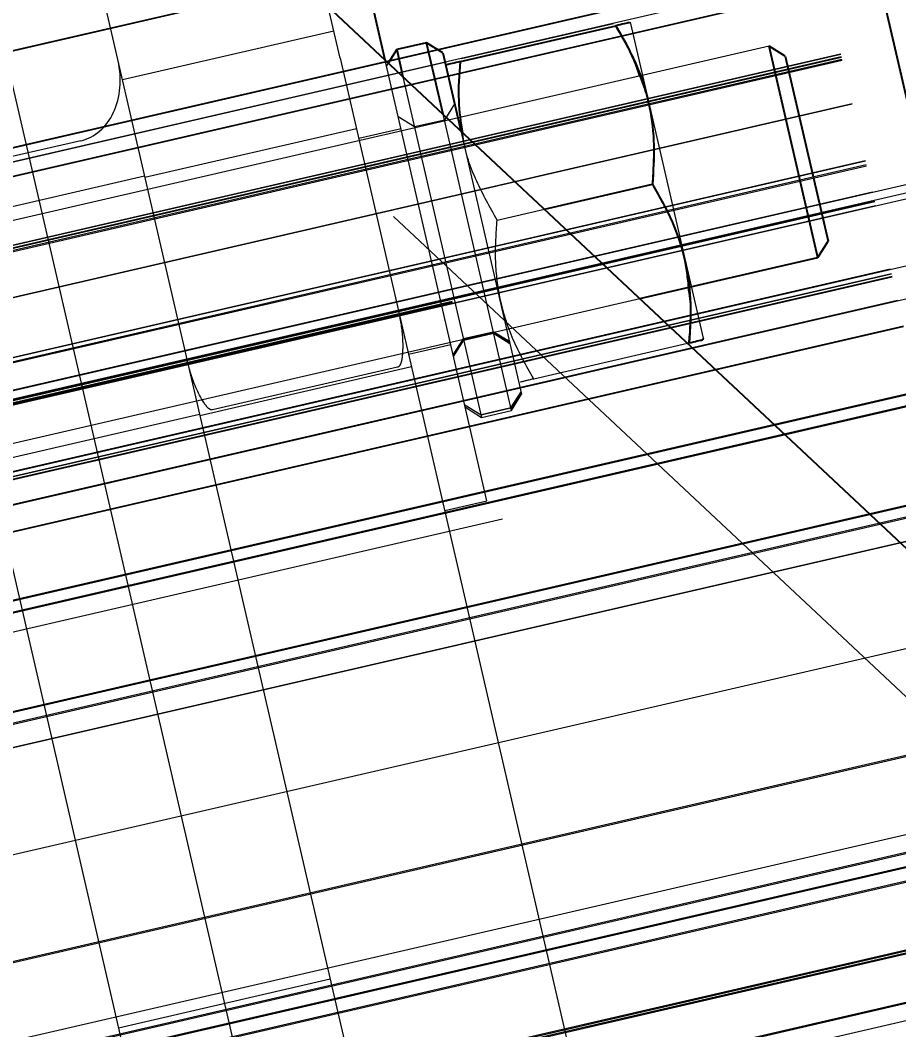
# Model space of a CAD drawing. Header units: millimetres. Extents: x 1293 to 41893, y 1011 to 26911.
# Drawn here: x 11713.45 to 11747.71, y 5390.49 to 5429.89 of the extents above; entities that cross this region are included whole.
import ezdxf

# ---------------------------------------------------------------- set-up
doc = ezdxf.new("R2010")
doc.units = ezdxf.units.MM
doc.header["$LTSCALE"] = 50
doc.linetypes.add('HIDDEN', pattern=[1.905, 1.27, -0.635])
doc.layers.add('CAPA_1', color=7, linetype='Continuous')
doc.layers.add('STRUC', color=4, linetype='Continuous')
doc.styles.add('SLDTEXTSTYLE0', font='TXT', dxfattribs={"width": 0.75})
doc.dimstyles.new('SLDDIMSTYLE0', dxfattribs={"dimtxt": 100, "dimasz": 100, "dimexe": 0, "dimexo": 0.0625, "dimgap": 25, "dimtad": 2, "dimdec": 0, "dimlfac": 1.5, "dimrnd": 1e-09, "dimzin": 12, "dimdsep": 46, "dimtxsty": 'SLDTEXTSTYLE0', "dimsah": 1, "dimcen": 0.09, "dimadec": 0, "dimazin": 3, "dimtfac": 1, "dimtdec": 0, "dimtofl": 0, "dimtmove": 0, "dimatfit": 3, "dimfxl": 1, "dimfrac": 2, "dimtolj": 1, "dimtzin": 12, "dimarcsym": 0})
doc.dimstyles.new('SLDDIMSTYLE1', dxfattribs={"dimtxt": 100, "dimasz": 100, "dimexe": 0, "dimexo": 0.0625, "dimgap": 25, "dimtad": 2, "dimdec": 4, "dimlfac": 75, "dimzin": 12, "dimdsep": 46, "dimtxsty": 'SLDTEXTSTYLE0', "dimsah": 1, "dimcen": 0.09, "dimadec": 0, "dimazin": 3, "dimtfac": 1, "dimtdec": 0, "dimtofl": 0, "dimtmove": 0, "dimatfit": 3, "dimfxl": 1, "dimfrac": 2, "dimtolj": 1, "dimtzin": 12, "dimarcsym": 0})

# ---------------------------------------------------------------- blocks, each defined once
blk = doc.blocks.new('_D_3')
at = {"layer": 'CAPA_1', "transparency": 16777216}
blk.add_arc((9899.266, 4708.493), 5214.315, 0, 13, dxfattribs=at)
for points in [[(14979.938, 5881.459), (14986.476, 5780.493), (15016.521, 5787.127)], [(15113.581, 4708.493), (15128.006, 4808.636), (15097.238, 4808.341)]]:
    blk.add_solid(points, dxfattribs=at)
at = {"layer": 'CAPA_1', "transparency": 16777216, "insert": (15196.758, 5413.272), "char_height": 100, "attachment_point": 1, "rotation": 276.5, "style": 'SLDTEXTSTYLE0'}
blk.add_mtext('13°', dxfattribs=at)
blk = doc.blocks.new('_D_5')
at = {"layer": 'CAPA_1', "transparency": 16777216}
for p, q in [((11574.397, 7831.177), (17588.061, 7831.177)), ((17538.061, 7831.177), (17538.061, 4708.493)), ((16485.165, 4708.493), (17588.061, 4708.493))]:
    blk.add_line(p, q, dxfattribs=at)
for points in [[(17538.061, 7831.177), (17522.676, 7731.177), (17553.445, 7731.177)], [(17538.061, 4708.493), (17553.445, 4808.493), (17522.676, 4808.493)]]:
    blk.add_solid(points, dxfattribs=at)
at = {"layer": 'CAPA_1', "transparency": 16777216, "insert": (17409.154, 6122.057), "char_height": 100, "attachment_point": 1, "rotation": 90, "style": 'SLDTEXTSTYLE0'}
blk.add_mtext('4684', dxfattribs=at)

msp = doc.modelspace()

# ---------------------------------------------------------------- linework, layer by layer
at = {"color": 1, "linetype": 'HIDDEN', "lineweight": 18}
for p, q in [((16327.8123211, 6489.1646889), (11124.0071077, 5287.7715924)), ((12022.2091361, 5500.0496137), (11230.2411475, 5317.2093967)), ((12022.2141037, 5500.0280966), (11230.2461151, 5317.1878796)), ((12023.0385008, 5496.4572404), (11231.0705122, 5313.6170235)), ((12023.1598204, 5495.9317478), (11231.1918317, 5313.0915308)), ((12023.2840107, 5495.3938202), (11231.3160221, 5312.5536032)), ((12023.2889783, 5495.3723031), (11231.3209897, 5312.5320861)), ((12023.8726632, 5492.8440864), (11231.9046745, 5310.0038695)), ((12023.8776308, 5492.8225693), (11231.9096421, 5309.9823524)), ((12023.8970268, 5492.7385559), (11231.9290381, 5309.898339)), ((12023.9019944, 5492.7170389), (11231.9340057, 5309.8768219)), ((12023.9203405, 5492.6375732), (11231.9523518, 5309.7973563)), ((12023.9299551, 5492.5959276), (11231.9619665, 5309.7557107)), ((12024.3200944, 5490.9060487), (11232.3521058, 5308.0658318)), ((12024.325062, 5490.8845317), (11232.3570734, 5308.0443147)), ((12032.7319294, 5488.8778734), (11232.0831896, 5304.0335471)), ((12024.833013, 5488.6843541), (11232.8650244, 5305.8441372)), ((12024.8379806, 5488.6628371), (11232.869992, 5305.8226201)), ((12024.8710247, 5488.5197074), (11232.9030361, 5305.6794904)), ((12024.8806394, 5488.4780618), (11232.9126507, 5305.6378448)), ((12025.1148595, 5487.463543), (11233.1468708, 5304.623326)), ((12025.1985693, 5487.100956), (11233.2305806, 5304.2607391)), ((12025.2035369, 5487.079439), (11233.2355482, 5304.239222)), ((12025.2382307, 5486.9291638), (11233.270242, 5304.0889468)), ((12025.810123, 5484.4520259), (11233.8421343, 5301.611809)), ((12025.8512467, 5484.2738995), (11233.883258, 5301.4336826)), ((12025.8562143, 5484.2523825), (11233.8882257, 5301.4121655)), ((12025.8756103, 5484.168369), (11233.9076217, 5301.3281521)), ((12025.8805779, 5484.146852), (11233.9125893, 5301.306635)), ((12026.0919694, 5483.2312148), (11234.1239808, 5300.3909978)), ((12008.7223607, 5483.1916215), (11249.7530382, 5307.9697469)), ((12008.7319754, 5483.1499759), (11249.7626529, 5307.9281013)), ((12026.3230416, 5482.2303313), (11234.3550529, 5299.3901144)), ((12026.3280092, 5482.2088143), (11234.3600205, 5299.3685973)), ((12027.0114188, 5479.2486419), (11235.0434302, 5296.408425)), ((12027.0210335, 5479.2069963), (11235.0530448, 5296.3667794)), ((12027.8604579, 5475.5710498), (11235.8924692, 5292.7308328)), ((12027.9621031, 5475.1307761), (11235.9941144, 5292.2905591)), ((12027.9717177, 5475.0891305), (11236.0037291, 5292.2489135)), ((12010.6836634, 5474.6962862), (11251.7143409, 5299.4744116)), ((12028.1683281, 5474.2375174), (11236.2003394, 5291.3973004)), ((12029.0875821, 5470.2557909), (11237.1195934, 5287.4155739)), ((12030.000852, 5466.2999843), (11238.0328633, 5283.4597674)), ((12030.0104666, 5466.2583387), (11238.042478, 5283.4181218)), ((12030.6782263, 5463.3659541), (11238.7102376, 5280.5257371)), ((11956.3142835, 5463.3906625), (11697.5151481, 5403.6421743)), ((11956.0972497, 5463.296691), (11697.8084065, 5403.666013)), ((12030.8302167, 5462.7076111), (11238.862228, 5279.8673941)), ((12030.9515362, 5462.1821185), (11238.9835476, 5279.3419015)), ((12030.9611509, 5462.1404729), (11238.9931622, 5279.3002559)), ((12031.0757266, 5461.6441909), (11239.107738, 5278.8039739)), ((12031.0853413, 5461.6025453), (11239.1173526, 5278.7623283)), ((12031.664379, 5459.0944571), (11239.6963904, 5276.2542401)), ((11957.6708742, 5459.3226423), (11698.000206, 5399.3729448)), ((12031.6739937, 5459.0528115), (11239.706005, 5276.2125945)), ((12031.6887427, 5458.9889266), (11239.720754, 5276.1487096)), ((12031.6983573, 5458.947281), (11239.7303686, 5276.107064)), ((12032.1118103, 5457.1564194), (11240.1438216, 5274.3162024)), ((12032.1214249, 5457.1147738), (11240.1534363, 5274.2745568)), ((12032.2688704, 5456.4761173), (11240.3008818, 5273.6359003)), ((11703.2856943, 5451.1995261), (11723.800783, 5362.3389143)), ((11708.83033, 5446.001979), (11738.4794014, 5317.5777417)), ((11714.3749657, 5440.804432), (11746.67758, 5300.8864376)), ((11746.6747672, 5432.6309812), (11668.1533419, 5414.5028818)), ((11725.9264054, 5428.4074669), (11725.4642371, 5430.4093378)), ((11736.5898142, 5429.7491849), (11730.661174, 5428.3804505)), ((11740.1023911, 5417.4768395), (11737.2668027, 5429.7591224)), ((11725.6836094, 5429.4591316), (11717.4339429, 5427.554546)), ((11742.6524052, 5428.8787091), (11701.9205016, 5419.4750082)), ((11725.9264054, 5428.4074669), (11736.1813253, 5383.9885286)), ((11730.0150117, 5428.2312722), (11341.2547739, 5338.4788993)), ((11731.6524594, 5411.1327656), (11727.6820913, 5428.330319)), ((11727.8028978, 5428.2170749), (11727.7337745, 5428.1064545)), ((11728.3751708, 5427.6806256), (11731.444321, 5414.3866755)), ((11730.3871909, 5426.6249047), (11729.9906234, 5425.9902639)), ((11728.8274204, 5425.7217173), (11728.1927796, 5426.1182849)), ((11732.607524, 5414.6552221), (11729.9387581, 5426.2149173)), ((11726.5618559, 5425.6550285), (11718.3121893, 5423.7504429)), ((11728.3003887, 5425.6521787), (11726.6504554, 5425.2712616)), ((11729.9906234, 5425.9902639), (11728.8274204, 5425.7217173)), ((11730.6318375, 5425.5652239), (11733.0040915, 5415.2898628)), ((11715.8121824, 5425.1847632), (11711.6807494, 5424.2309468)), ((11748.7511259, 5423.6372838), (11676.2619718, 5406.9018439)), ((11718.3007981, 5423.7997835), (11710.0511316, 5421.8951979)), ((11748.874497, 5423.1029046), (11676.1319912, 5406.3089738)), ((11732.0452613, 5422.0851696), (11733.8899641, 5422.5110528)), ((11749.4463894, 5420.6257667), (11678.9771262, 5404.3566554)), ((11749.7282358, 5419.4049556), (11680.0777977, 5403.3248849)), ((11703.8250872, 5411.2253416), (11739.6368897, 5419.4931477)), ((11730.7335928, 5417.4651774), (11731.8967958, 5417.733724)), ((11730.7348336, 5417.459803), (11731.8980366, 5417.7283496)), ((11732.5297439, 5417.3444883), (11731.8967958, 5417.733724)), ((11731.8980366, 5417.7283496), (11732.5311385, 5417.3384474)), ((11730.7335928, 5417.4651774), (11730.3353326, 5416.8378685)), ((11730.3367272, 5416.8318276), (11730.7348336, 5417.459803)), ((11730.3506751, 5416.7714127), (11730.7472427, 5417.4060535)), ((11730.7472427, 5417.4060535), (11731.9104457, 5417.6746)), ((11731.9104457, 5417.6746), (11732.5450864, 5417.2780325)), ((11728.5931327, 5416.8566017), (11730.243066, 5417.2375189)), ((11733.473882, 5415.8979616), (11739.4683283, 5417.2818885)), ((11720.4548481, 5414.469568), (11728.7045146, 5416.3741536)), ((11728.1673527, 5416.3484941), (11720.9488944, 5414.6819817)), ((11732.5839618, 5414.7572813), (11732.982222, 5415.3845902)), ((11732.98421, 5415.3759794), (11732.5861036, 5414.7480041)), ((11732.607524, 5414.6552221), (11733.0040915, 5415.2898628)), ((11730.7878107, 5414.8779704), (11731.4207588, 5414.4887347)), ((11731.4229006, 5414.4794575), (11730.7897987, 5414.8693597)), ((11730.8096802, 5414.7832431), (11731.444321, 5414.3866755)), ((11732.5839618, 5414.7572813), (11731.4207588, 5414.4887347)), ((11732.5861036, 5414.7480041), (11731.4229006, 5414.4794575)), ((11731.444321, 5414.3866755), (11732.607524, 5414.6552221)), ((11712.1937904, 5412.6143231), (11720.4434569, 5414.5189087)), ((11730.0025261, 5410.7518485), (11731.6524594, 5411.1327656)), ((11751.8045945, 5410.4112581), (11685.8072621, 5395.1745734)), ((11758.200599, 5399.7222391), (11688.4737977, 5383.6245386)), ((11717.2825143, 5390.5726381), (11725.5321809, 5392.4772237))]:
    msp.add_line(p, q, dxfattribs=at)
at = {"color": 7, "linetype": 'Continuous', "lineweight": 25}
for p, q in [((11737.6473996, 5471.7328061), (11753.1874155, 5404.4216024)), ((11727.6820913, 5428.330319), (11726.8909954, 5431.756932)), ((11730.6170036, 5428.2724614), (11736.6768536, 5429.671488)), ((11737.2668027, 5429.7591224), (11737.229537, 5429.799085)), ((11729.2935451, 5429.0096419), (11728.1303421, 5428.7410953)), ((11729.9281858, 5428.6130743), (11729.2935451, 5429.0096419)), ((11729.9387581, 5426.2149173), (11729.2935451, 5429.0096419)), ((11743.287046, 5428.4821415), (11742.6524052, 5428.8787091)), ((11744.5569908, 5420.6290425), (11742.6524052, 5428.8787091)), ((11728.1303421, 5428.7410953), (11727.8028978, 5428.2170749)), ((11728.1303421, 5428.7410953), (11728.3751708, 5427.6806256)), ((11729.9281858, 5428.6130743), (11730.6318375, 5425.5652239)), ((11743.287046, 5428.4821415), (11744.9535584, 5421.2636833)), ((11730.0643202, 5428.1448644), (11730.0483445, 5428.09261)), ((11733.8899641, 5422.5110528), (11738.1054743, 5423.48428)), ((11744.5569908, 5420.6290425), (11744.9535584, 5421.2636833)), ((11737.6088736, 5419.0249433), (11744.5569908, 5420.6290425)), ((11740.0864153, 5417.4245852), (11740.1023911, 5417.4768395)), ((11739.4683283, 5417.2818885), (11739.533732, 5417.2969882))]:
    msp.add_line(p, q, dxfattribs=at)
at = {"color": 1, "linetype": 'HIDDEN', "lineweight": 18}
msp.add_ellipse((11715.2028759, 5427.8239595), major_axis=(-0.6093065, 2.6391962), ratio=0.7802060087, start_param=3.1415926536, end_param=4.7123889804, dxfattribs=at)
at = {"color": 7, "linetype": 'Continuous', "lineweight": 25}
for points, knots in [([(11737.189726, 5429.7898939), (11737.196623, 5429.7914862), (11737.2224144, 5429.7974406), (11736.9075322, 5429.7247443), (11736.6768536, 5429.671488)], [0, 0, 0, 0, 0.2674126992, 1, 1, 1, 1]), ([(11736.6768536, 5429.671488), (11736.9604632, 5429.171307), (11737.5338323, 5428.1600992), (11738.0232789, 5426.5787795), (11738.2050439, 5425.0011402), (11738.1388663, 5423.9929792), (11738.1054743, 5423.48428)], [0, 0, 0, 0, 0.2646176718, 0.5349733347, 0.7653562273, 1, 1, 1, 1]), ([(11737.6100277, 5427.7145845), (11737.5423198, 5427.9201049), (11737.3165587, 5428.6053787), (11736.9402815, 5429.2324685), (11736.6768536, 5429.671488)], [0, 0, 0, 0, 0.2999098344, 1, 1, 1, 1]), ([(11730.6170036, 5428.2724614), (11730.3870205, 5428.2193656), (11730.0730892, 5428.1468889), (11730.0959405, 5428.1521645), (11730.1020511, 5428.1535752)], [0, 0, 0, 0, 0.7325908634, 1, 1, 1, 1]), ([(11730.7052482, 5425.4964087), (11730.6435937, 5425.9127201), (11730.5078919, 5426.8290238), (11730.5784841, 5427.7628873), (11730.6170036, 5428.2724614)], [0, 0, 0, 0, 0.4543378268, 1, 1, 1, 1]), ([(11738.1054743, 5423.48428), (11738.3890486, 5422.9841097), (11738.962347, 5421.9729223), (11739.4516929, 5420.3915984), (11739.6333727, 5418.8139223), (11739.5671478, 5417.805712), (11739.533732, 5417.2969882)], [0, 0, 0, 0, 0.2646061211, 0.5349506065, 0.7653448938, 1, 1, 1, 1]), ([(11739.533732, 5417.2969882), (11739.5887665, 5417.8735851), (11739.6584743, 5418.6039131), (11739.537066, 5419.314604), (11739.5115101, 5419.4642015)], [0, 0, 0, 0, 0.78950408269, 1, 1, 1, 1]), ([(11739.533732, 5417.2969882), (11739.7637151, 5417.3500839), (11740.0776463, 5417.4225607), (11740.0547951, 5417.4172851), (11740.0486845, 5417.4158743)], [0, 0, 0, 0, 0.7325908634, 1, 1, 1, 1])]:
    msp.add_open_spline(points, degree=3, knots=knots, dxfattribs=at)
at = {"color": 1, "linetype": 'HIDDEN', "lineweight": 18}
for points, knots in [([(11738.1054743, 5423.48428), (11738.1383999, 5424.0572146), (11738.2049651, 5425.2155088), (11738.0190819, 5426.6482433), (11737.7102458, 5427.4533313), (11737.6100277, 5427.7145845)], [0, 0, 0, 0, 0.3980107201, 0.8046528751, 1, 1, 1, 1]), ([(11732.0452613, 5422.0851696), (11731.7671135, 5422.5861335), (11731.2047859, 5423.5989256), (11730.7811588, 5424.7678993), (11730.7130567, 5425.4214705), (11730.7052482, 5425.4964087)], [0, 0, 0, 0, 0.4642516727, 0.9385713108, 1, 1, 1, 1]), ([(11739.5115101, 5419.4642015), (11739.4631293, 5419.8920973), (11739.3589632, 5420.8133764), (11738.8541018, 5422.1638366), (11738.3565364, 5423.0414518), (11738.1054743, 5423.48428)], [0, 0, 0, 0, 0.30053351888, 0.64706227344, 1, 1, 1, 1]), ([(11733.473882, 5415.8979616), (11733.1902724, 5416.3981425), (11732.6169032, 5417.4093503), (11732.1274567, 5418.99067), (11731.9456916, 5420.5683093), (11732.0118693, 5421.5764703), (11732.0452613, 5422.0851696)], [0, 0, 0, 0, 0.2646176718, 0.5349733347, 0.7653562273, 1, 1, 1, 1]), ([(11728.214189, 5418.4979871), (11728.2741026, 5418.163571), (11728.355751, 5417.7078385), (11728.3691022, 5417.1512018), (11728.3589047, 5416.8799079), (11728.3379363, 5416.6930712), (11728.3091139, 5416.5521471), (11728.2760273, 5416.4543744), (11728.2332652, 5416.388635), (11728.199685, 5416.3585523), (11728.1749297, 5416.3508512), (11728.1673527, 5416.3484941)], [0, 0, 0, 0, 0.46552528713, 0.63440415484, 0.75051305968, 0.83042017038, 0.88578064882, 0.9428520449, 0.96610092638, 0.98962434326, 1, 1, 1, 1]), ([(11720.9488944, 5414.6819817), (11720.9369036, 5414.6806055), (11720.9091685, 5414.6774222), (11720.854368, 5414.6966052), (11720.738292, 5414.7820788), (11720.4071346, 5415.2557753), (11720.1469806, 5415.8954489), (11720.0014251, 5416.4522389), (11719.9645225, 5416.5934015)], [0, 0, 0, 0, 0.0157267325, 0.036376337, 0.0745593814, 0.2059396323, 0.7986824385, 1, 1, 1, 1]), ([(11732.9610095, 5415.7795556), (11732.9541126, 5415.7779633), (11732.9283212, 5415.7720089), (11733.2432033, 5415.8447052), (11733.473882, 5415.8979616)], [0, 0, 0, 0, 0.2674126992, 1, 1, 1, 1])]:
    msp.add_open_spline(points, degree=3, knots=knots, dxfattribs=at)
at = {"layer": 'STRUC', "linetype": 'HIDDEN', "lineweight": 18}
msp.add_line((12191.2837655, 4987.947163), (10994.783654, 6109.5475746), dxfattribs=at)
at = {"layer": 'STRUC', "linetype": 'Continuous', "lineweight": 25}
msp.add_line((12125.3334467, 5055.5715373), (11675.3665487, 5477.3709614), dxfattribs=at)

# ---------------------------------------------------------------- dimensions: what is measured, and where the dimension line sits
at = {"layer": 'CAPA_1'}
dim = msp.add_linear_dim(base=(17538.0605071, 4708.4929069), p1=(11510.8968592, 7831.1769069), p2=(16421.6646746, 4708.4929069), angle=90, dimstyle='SLDDIMSTYLE0', dxfattribs=at)
dim.commit()
dim.dimension.update_dxf_attribs({"geometry": '_D_5', "text_midpoint": (17538.0605071, 6269.8349069), "dimtype": 160})
dim = msp.add_angular_dim_2l(base=(15080.062669, 5298.7701303), line1=((16421.6646746, 4708.4929069), (6449.8953906, 4708.4929069)), line2=((16705.6180701, 6279.8631045), (11026.6060803, 4968.759879)), dimstyle='SLDDIMSTYLE1', dxfattribs=at)
dim.commit()
dim.dimension.update_dxf_attribs({"geometry": '_D_3', "text_midpoint": (15080.062669, 5298.7701303), "dimtype": 162})

doc.saveas('drawing.dxf')
